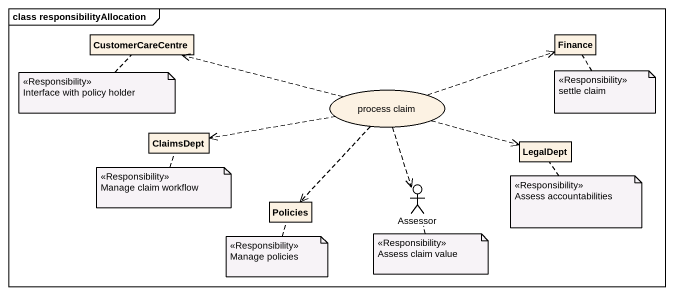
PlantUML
@startuml
mainframe class responsibilityAllocation
allowmixing
hide circle
hide empty members
class CustomerCareCentre
class Finance
usecase "process claim" as process_claim
class ClaimsDept
class LegalDept
actor Assessor
class Policies
process_claim .left.> CustomerCareCentre
process_claim .right.> Finance
process_claim .left.> ClaimsDept
process_claim .right.> LegalDept
process_claim ..> Assessor
process_claim ..> Policies
note bottom of CustomerCareCentre
  <<Responsibility>>
  Interface with policy holder
end note
note bottom of Finance
  <<Responsibility>>
  settle claim
end note
note bottom of ClaimsDept
  <<Responsibility>>
  Manage claim workflow
end note
note bottom of LegalDept
  <<Responsibility>>
  Assess accountabilities
end note
note bottom of Policies
  <<Responsibility>>
  Manage policies
end note
note bottom of Assessor
  <<Responsibility>>
  Assess claim value
end note
@enduml
